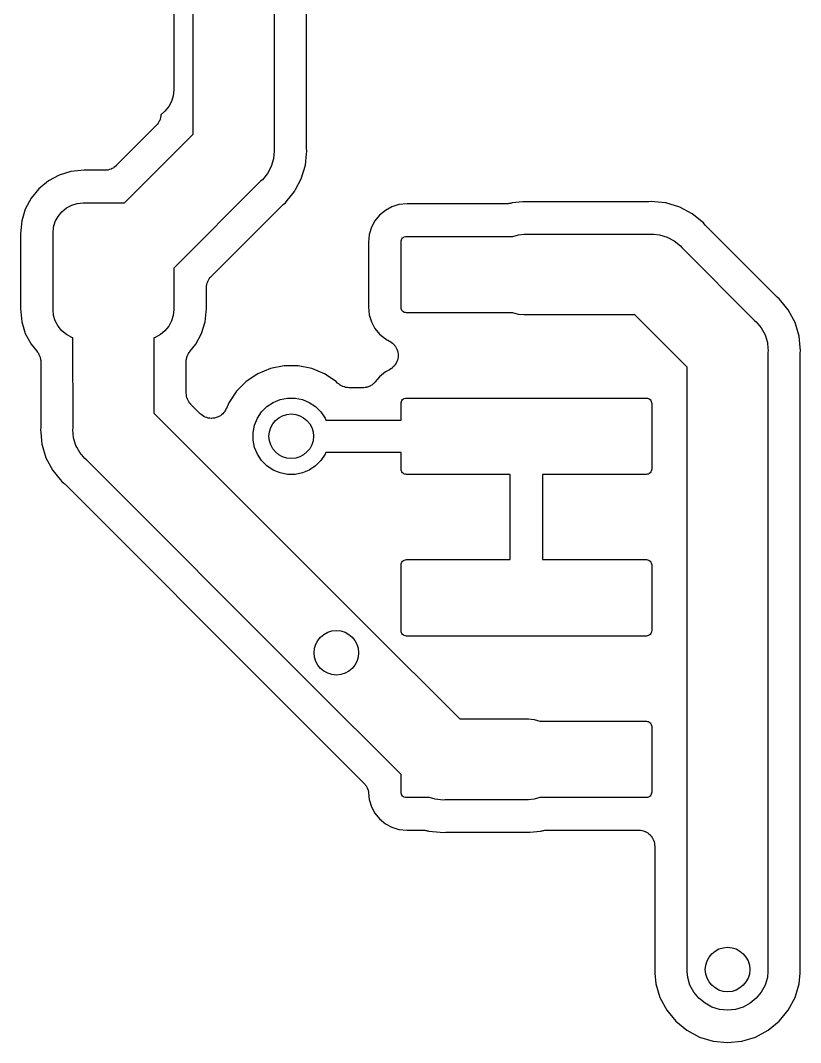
# Model space of a CAD drawing. Extents: x 127.5 to 172.4, y -152.1 to -77.2.
# Drawn here: x 148.75 to 154.88, y -122.49 to -114.46 of the extents above; entities that cross this region are included whole.
import ezdxf

# ---------------------------------------------------------------- set-up
doc = ezdxf.new("R2010")
doc.units = 0
doc.layers.add('BLACK', color=7, linetype='CONTINUOUS')

msp = doc.modelspace()

# ---------------------------------------------------------------- linework, layer by layer
at = {"layer": 'BLACK', "linetype": 'CONTINUOUS'}
for p, q in [((150.741, -114.105), (150.741, -115.472)), ((150.106, -115.356), (150.106, -114.221)), ((150.995, -115.453), (150.995, -114.142)), ((149.954, -114.407), (149.954, -115.007)), ((149.954, -115.007), (149.949, -115.054)), ((149.936, -115.098), (149.914, -115.139)), ((149.949, -115.054), (149.936, -115.098)), ((149.884, -115.175), (149.852, -115.202)), ((149.914, -115.139), (149.884, -115.175)), ((149.836, -115.259), (149.831, -115.269)), ((149.842, -115.248), (149.836, -115.259)), ((149.843, -115.247), (149.842, -115.248)), ((149.842, -115.248), (149.842, -115.248)), ((149.846, -115.236), (149.843, -115.247)), ((149.85, -115.225), (149.846, -115.236)), ((149.851, -115.212), (149.85, -115.223)), ((149.85, -115.223), (149.85, -115.224)), ((149.85, -115.224), (149.85, -115.225)), ((149.852, -115.202), (149.851, -115.212)), ((149.815, -115.288), (149.501, -115.602)), ((149.823, -115.279), (149.815, -115.288)), ((149.83, -115.27), (149.823, -115.279)), ((149.831, -115.269), (149.83, -115.27)), ((149.831, -115.269), (149.831, -115.269)), ((149.567, -115.895), (150.106, -115.356)), ((150.743, -115.488), (150.737, -115.547)), ((150.741, -115.472), (150.743, -115.488)), ((150.996, -115.459), (150.995, -115.453)), ((150.996, -115.464), (150.996, -115.459)), ((150.996, -115.466), (150.996, -115.464)), ((150.998, -115.488), (150.996, -115.466)), ((150.996, -115.509), (150.998, -115.488)), ((150.737, -115.55), (150.719, -115.61)), ((150.737, -115.547), (150.737, -115.55)), ((150.987, -115.6), (150.996, -115.509)), ((150.996, -115.509), (150.996, -115.509)), ((149.145, -115.649), (149.053, -115.677)), ((149.248, -115.639), (149.145, -115.649)), ((149.412, -115.639), (149.248, -115.639)), ((149.423, -115.638), (149.412, -115.639)), ((149.435, -115.637), (149.423, -115.638)), ((149.436, -115.637), (149.435, -115.637)), ((149.447, -115.633), (149.436, -115.637)), ((149.436, -115.637), (149.436, -115.637)), ((149.459, -115.63), (149.447, -115.633)), ((149.46, -115.63), (149.459, -115.63)), ((149.459, -115.63), (149.459, -115.63)), ((149.47, -115.624), (149.46, -115.63)), ((149.481, -115.619), (149.47, -115.624)), ((149.482, -115.618), (149.481, -115.618)), ((149.481, -115.618), (149.481, -115.619)), ((149.491, -115.611), (149.482, -115.618)), ((149.5, -115.603), (149.491, -115.611)), ((149.501, -115.602), (149.5, -115.603)), ((149.501, -115.602), (149.501, -115.602)), ((149.501, -115.602), (149.501, -115.602)), ((149.501, -115.602), (149.501, -115.602)), ((150.689, -115.665), (150.65, -115.713)), ((150.719, -115.61), (150.689, -115.665)), ((150.954, -115.707), (150.987, -115.6)), ((148.968, -115.723), (148.893, -115.784)), ((149.053, -115.677), (148.968, -115.723)), ((150.637, -115.723), (149.954, -116.407)), ((150.65, -115.713), (150.637, -115.723)), ((150.911, -115.789), (150.954, -115.707)), ((148.893, -115.784), (148.832, -115.859)), ((150.844, -115.877), (150.901, -115.807)), ((150.901, -115.807), (150.911, -115.789)), ((150.911, -115.789), (150.911, -115.789)), ((148.832, -115.859), (148.786, -115.944)), ((149.151, -115.913), (149.195, -115.9)), ((149.195, -115.9), (149.242, -115.895)), ((149.242, -115.895), (149.567, -115.895)), ((150.809, -115.911), (150.813, -115.908)), ((150.813, -115.908), (150.83, -115.894)), ((150.83, -115.894), (150.844, -115.877)), ((150.844, -115.877), (150.844, -115.877)), ((151.787, -115.903), (151.723, -115.909)), ((152.569, -115.903), (151.787, -115.903)), ((152.574, -115.903), (152.569, -115.903)), ((152.58, -115.903), (152.574, -115.903)), ((152.586, -115.901), (152.58, -115.903)), ((152.593, -115.901), (152.586, -115.901)), ((152.599, -115.899), (152.593, -115.901)), ((152.604, -115.898), (152.599, -115.899)), ((152.606, -115.898), (152.604, -115.898)), ((152.612, -115.896), (152.606, -115.898)), ((152.696, -115.887), (152.612, -115.896)), ((153.675, -115.887), (152.696, -115.887)), ((153.68, -115.887), (153.675, -115.887)), ((153.685, -115.887), (153.68, -115.887)), ((153.687, -115.887), (153.685, -115.887)), ((153.709, -115.885), (153.687, -115.887)), ((153.731, -115.887), (153.709, -115.885)), ((153.821, -115.896), (153.731, -115.887)), ((153.731, -115.887), (153.731, -115.887)), ((153.929, -115.928), (153.821, -115.896)), ((148.786, -115.944), (148.758, -116.036)), ((149.044, -116.001), (149.074, -115.965)), ((149.074, -115.965), (149.11, -115.935)), ((149.11, -115.935), (149.151, -115.913)), ((150.247, -116.473), (150.804, -115.916)), ((150.804, -115.916), (150.805, -115.915)), ((150.805, -115.915), (150.809, -115.911)), ((151.616, -115.954), (151.571, -115.991)), ((151.667, -115.926), (151.616, -115.954)), ((151.723, -115.909), (151.667, -115.926)), ((154.028, -115.982), (153.929, -115.928)), ((154.115, -116.053), (154.028, -115.982)), ((148.758, -116.036), (148.748, -116.139)), ((149.009, -116.086), (149.022, -116.042)), ((149.022, -116.042), (149.044, -116.001)), ((151.534, -116.036), (151.506, -116.087)), ((151.571, -115.991), (151.534, -116.036)), ((154.129, -116.07), (154.115, -116.053)), ((148.748, -116.139), (148.748, -116.726)), ((149.004, -116.132), (149.009, -116.086)), ((149.004, -116.733), (149.004, -116.132)), ((151.489, -116.143), (151.483, -116.207)), ((151.506, -116.087), (151.489, -116.143)), ((152.619, -116.159), (152.662, -116.146)), ((152.662, -116.146), (152.708, -116.141)), ((152.708, -116.141), (153.693, -116.141)), ((153.693, -116.141), (153.709, -116.14)), ((153.709, -116.14), (153.725, -116.141)), ((153.725, -116.141), (153.771, -116.146)), ((153.771, -116.146), (153.831, -116.164)), ((154.133, -116.074), (154.129, -116.07)), ((154.136, -116.078), (154.133, -116.074)), ((154.137, -116.079), (154.136, -116.078)), ((154.685, -116.627), (154.137, -116.079)), ((151.483, -116.207), (151.483, -116.711)), ((151.739, -116.201), (151.74, -116.193)), ((151.739, -116.717), (151.739, -116.201)), ((151.74, -116.193), (151.742, -116.185)), ((151.742, -116.185), (151.746, -116.178)), ((151.746, -116.178), (151.751, -116.171)), ((151.751, -116.171), (151.758, -116.166)), ((151.758, -116.166), (151.765, -116.162)), ((151.765, -116.162), (151.773, -116.16)), ((151.773, -116.16), (151.781, -116.159)), ((151.781, -116.159), (152.619, -116.159)), ((153.831, -116.164), (153.886, -116.194)), ((153.886, -116.194), (153.935, -116.233)), ((153.935, -116.233), (153.945, -116.246)), ((153.945, -116.246), (154.518, -116.819)), ((149.954, -116.407), (149.954, -116.733)), ((150.21, -116.561), (150.211, -116.549)), ((150.211, -116.549), (150.212, -116.537)), ((150.212, -116.537), (150.213, -116.537)), ((150.213, -116.536), (150.216, -116.525)), ((150.213, -116.537), (150.213, -116.536)), ((150.216, -116.525), (150.22, -116.514)), ((150.22, -116.512), (150.226, -116.502)), ((150.22, -116.513), (150.22, -116.512)), ((150.22, -116.514), (150.22, -116.513)), ((150.226, -116.502), (150.231, -116.492)), ((150.231, -116.492), (150.232, -116.491)), ((150.232, -116.491), (150.24, -116.482)), ((150.232, -116.491), (150.232, -116.491)), ((150.24, -116.482), (150.247, -116.473)), ((150.21, -116.562), (150.21, -116.561)), ((150.21, -116.726), (150.21, -116.562)), ((150.21, -116.562), (150.21, -116.562)), ((150.21, -116.562), (150.21, -116.562)), ((150.21, -116.562), (150.21, -116.562)), ((154.689, -116.63), (154.685, -116.627)), ((154.693, -116.634), (154.689, -116.63)), ((151.483, -116.711), (151.489, -116.775)), ((154.694, -116.635), (154.693, -116.634)), ((154.711, -116.649), (154.694, -116.635)), ((154.725, -116.666), (154.711, -116.649)), ((154.782, -116.736), (154.725, -116.666)), ((154.725, -116.666), (154.725, -116.666)), ((148.748, -116.726), (148.758, -116.829)), ((149.009, -116.779), (149.004, -116.733)), ((149.022, -116.823), (149.009, -116.779)), ((149.949, -116.779), (149.936, -116.823)), ((149.954, -116.733), (149.949, -116.779)), ((150.2, -116.829), (150.21, -116.726)), ((151.489, -116.775), (151.506, -116.831)), ((151.74, -116.725), (151.739, -116.717)), ((151.742, -116.733), (151.74, -116.725)), ((151.746, -116.74), (151.742, -116.733)), ((151.751, -116.747), (151.746, -116.74)), ((151.758, -116.752), (151.751, -116.747)), ((151.765, -116.756), (151.758, -116.752)), ((151.773, -116.758), (151.765, -116.756)), ((151.781, -116.759), (151.773, -116.758)), ((152.619, -116.759), (151.781, -116.759)), ((152.662, -116.772), (152.619, -116.759)), ((152.708, -116.776), (152.662, -116.772)), ((153.577, -116.776), (152.708, -116.776)), ((153.987, -117.187), (153.577, -116.776)), ((154.81, -116.787), (154.782, -116.736)), ((154.836, -116.835), (154.81, -116.787)), ((154.81, -116.787), (154.81, -116.787)), ((148.758, -116.829), (148.786, -116.921)), ((149.044, -116.864), (149.022, -116.823)), ((149.074, -116.9), (149.044, -116.864)), ((149.914, -116.864), (149.884, -116.9)), ((149.936, -116.823), (149.914, -116.864)), ((150.172, -116.921), (150.2, -116.829)), ((151.506, -116.831), (151.534, -116.882)), ((154.518, -116.819), (154.531, -116.829)), ((154.531, -116.829), (154.57, -116.878)), ((154.868, -116.943), (154.836, -116.835)), ((148.786, -116.921), (148.832, -117.006)), ((149.11, -116.93), (149.074, -116.9)), ((149.151, -116.952), (149.11, -116.93)), ((149.161, -116.955), (149.151, -116.952)), ((149.807, -116.952), (149.796, -116.955)), ((149.848, -116.93), (149.807, -116.952)), ((149.884, -116.9), (149.848, -116.93)), ((150.126, -117.006), (150.172, -116.921)), ((151.534, -116.882), (151.571, -116.927)), ((151.571, -116.927), (151.616, -116.964)), ((154.57, -116.878), (154.6, -116.933)), ((154.6, -116.933), (154.618, -116.993)), ((154.877, -117.033), (154.868, -116.943)), ((148.832, -117.006), (148.879, -117.063)), ((149.162, -117.663), (149.161, -116.955)), ((149.796, -116.955), (149.796, -117.547)), ((150.079, -117.063), (150.126, -117.006)), ((151.616, -116.964), (151.649, -116.982)), ((151.649, -116.982), (151.65, -116.983)), ((151.65, -116.983), (151.65, -116.983)), ((151.65, -116.983), (151.65, -116.983)), ((151.65, -116.983), (151.651, -116.983)), ((151.651, -116.983), (151.661, -116.99)), ((151.661, -116.99), (151.671, -116.997)), ((151.671, -116.997), (151.671, -116.997)), ((151.671, -116.997), (151.671, -116.997)), ((151.671, -116.997), (151.68, -117.006)), ((151.68, -117.006), (151.688, -117.014)), ((151.688, -117.014), (151.688, -117.014)), ((151.688, -117.014), (151.689, -117.015)), ((151.689, -117.015), (151.695, -117.025)), ((151.695, -117.025), (151.702, -117.035)), ((154.618, -116.993), (154.622, -117.039)), ((154.879, -117.055), (154.877, -117.033)), ((154.877, -117.033), (154.877, -117.033)), ((148.879, -117.063), (148.88, -117.065)), ((148.88, -117.065), (148.883, -117.069)), ((148.883, -117.069), (148.886, -117.074)), ((148.886, -117.074), (148.89, -117.08)), ((148.89, -117.08), (148.893, -117.086)), ((148.893, -117.086), (148.895, -117.091)), ((148.895, -117.091), (148.898, -117.096)), ((148.898, -117.096), (148.9, -117.102)), ((148.9, -117.102), (148.902, -117.109)), ((148.902, -117.109), (148.903, -117.114)), ((150.053, -117.118), (150.055, -117.112)), ((150.055, -117.112), (150.056, -117.107)), ((150.056, -117.107), (150.059, -117.1)), ((150.059, -117.1), (150.061, -117.094)), ((150.061, -117.094), (150.063, -117.089)), ((150.063, -117.089), (150.066, -117.084)), ((150.066, -117.084), (150.069, -117.078)), ((150.069, -117.078), (150.073, -117.072)), ((150.073, -117.072), (150.076, -117.068)), ((150.076, -117.068), (150.079, -117.063)), ((151.702, -117.035), (151.702, -117.035)), ((151.702, -117.035), (151.702, -117.035)), ((151.702, -117.035), (151.707, -117.046)), ((151.707, -117.046), (151.711, -117.058)), ((151.711, -117.058), (151.711, -117.058)), ((151.711, -117.058), (151.711, -117.058)), ((151.711, -117.058), (151.714, -117.07)), ((151.716, -117.108), (151.713, -117.119)), ((151.714, -117.07), (151.716, -117.082)), ((151.716, -117.082), (151.716, -117.082)), ((151.716, -117.082), (151.716, -117.083)), ((151.716, -117.083), (151.716, -117.095)), ((151.716, -117.095), (151.716, -117.107)), ((151.716, -117.107), (151.716, -117.107)), ((151.716, -117.107), (151.716, -117.108)), ((154.622, -117.039), (154.624, -117.055)), ((154.624, -117.055), (154.623, -117.071)), ((154.623, -117.071), (154.623, -121.936)), ((154.876, -117.089), (154.877, -117.088)), ((154.876, -121.948), (154.876, -117.089)), ((154.877, -117.077), (154.879, -117.055)), ((154.877, -117.082), (154.877, -117.077)), ((154.877, -117.088), (154.877, -117.082)), ((148.903, -117.114), (148.905, -117.119)), ((148.905, -117.119), (148.906, -117.126)), ((148.906, -117.126), (148.907, -117.133)), ((148.907, -117.133), (148.907, -117.138)), ((148.907, -117.138), (148.908, -117.144)), ((148.908, -117.144), (148.908, -117.645)), ((150.05, -117.144), (150.051, -117.142)), ((150.05, -117.39), (150.05, -117.144)), ((150.051, -117.131), (150.053, -117.124)), ((150.051, -117.137), (150.051, -117.131)), ((150.051, -117.142), (150.051, -117.137)), ((150.053, -117.124), (150.053, -117.118)), ((150.821, -117.175), (150.714, -117.196)), ((150.931, -117.175), (150.821, -117.175)), ((151.038, -117.196), (150.931, -117.175)), ((151.669, -117.193), (151.659, -117.199)), ((151.67, -117.192), (151.669, -117.193)), ((151.678, -117.184), (151.67, -117.192)), ((151.67, -117.192), (151.67, -117.192)), ((151.687, -117.175), (151.678, -117.184)), ((151.694, -117.165), (151.687, -117.175)), ((151.687, -117.175), (151.687, -117.175)), ((151.687, -117.175), (151.687, -117.175)), ((151.701, -117.155), (151.694, -117.165)), ((151.706, -117.143), (151.701, -117.154)), ((151.701, -117.154), (151.701, -117.154)), ((151.701, -117.154), (151.701, -117.155)), ((151.711, -117.132), (151.706, -117.143)), ((151.713, -117.119), (151.711, -117.131)), ((151.711, -117.131), (151.711, -117.132)), ((151.711, -117.132), (151.711, -117.132)), ((153.988, -120.597), (153.987, -117.187)), ((150.614, -117.238), (150.523, -117.299)), ((150.714, -117.196), (150.614, -117.238)), ((151.138, -117.238), (151.038, -117.196)), ((151.229, -117.299), (151.138, -117.238)), ((151.571, -117.261), (151.537, -117.302)), ((151.616, -117.224), (151.571, -117.261)), ((151.649, -117.206), (151.616, -117.224)), ((151.659, -117.199), (151.649, -117.206)), ((150.523, -117.299), (150.446, -117.376)), ((151.241, -117.311), (151.229, -117.299)), ((151.25, -117.318), (151.241, -117.311)), ((151.259, -117.326), (151.25, -117.318)), ((151.26, -117.326), (151.259, -117.326)), ((151.26, -117.327), (151.26, -117.326)), ((151.271, -117.332), (151.26, -117.327)), ((151.281, -117.338), (151.271, -117.332)), ((151.282, -117.338), (151.281, -117.338)), ((151.294, -117.342), (151.282, -117.338)), ((151.282, -117.338), (151.282, -117.338)), ((151.305, -117.345), (151.294, -117.342)), ((151.306, -117.345), (151.305, -117.345)), ((151.305, -117.345), (151.305, -117.345)), ((151.318, -117.347), (151.306, -117.345)), ((151.329, -117.348), (151.318, -117.347)), ((151.331, -117.348), (151.329, -117.348)), ((151.439, -117.348), (151.331, -117.348)), ((151.331, -117.348), (151.331, -117.348)), ((151.331, -117.348), (151.331, -117.348)), ((151.331, -117.348), (151.331, -117.348)), ((151.445, -117.347), (151.439, -117.348)), ((151.45, -117.348), (151.445, -117.347)), ((151.457, -117.346), (151.45, -117.348)), ((151.464, -117.346), (151.457, -117.346)), ((151.469, -117.344), (151.464, -117.346)), ((151.475, -117.343), (151.469, -117.344)), ((151.481, -117.34), (151.475, -117.343)), ((151.488, -117.338), (151.481, -117.34)), ((151.493, -117.336), (151.488, -117.338)), ((151.498, -117.334), (151.493, -117.336)), ((151.503, -117.33), (151.498, -117.334)), ((151.51, -117.327), (151.503, -117.33)), ((151.514, -117.323), (151.51, -117.327)), ((151.518, -117.32), (151.514, -117.323)), ((151.523, -117.315), (151.518, -117.32)), ((151.529, -117.311), (151.523, -117.315)), ((151.532, -117.307), (151.529, -117.311)), ((151.536, -117.303), (151.532, -117.307)), ((151.537, -117.302), (151.536, -117.303)), ((150.052, -117.401), (150.05, -117.39)), ((150.053, -117.413), (150.052, -117.401)), ((150.053, -117.414), (150.053, -117.413)), ((150.056, -117.425), (150.053, -117.414)), ((150.053, -117.414), (150.053, -117.414)), ((150.06, -117.437), (150.056, -117.425)), ((150.446, -117.376), (150.385, -117.467)), ((150.788, -117.441), (150.846, -117.429)), ((150.846, -117.429), (150.906, -117.429)), ((150.906, -117.429), (150.964, -117.441)), ((151.758, -117.436), (151.765, -117.432)), ((151.765, -117.432), (151.773, -117.43)), ((151.773, -117.43), (151.781, -117.429)), ((151.781, -117.429), (153.667, -117.429)), ((153.667, -117.429), (153.675, -117.43)), ((153.675, -117.43), (153.683, -117.432)), ((153.683, -117.432), (153.69, -117.436)), ((150.06, -117.438), (150.06, -117.437)), ((150.06, -117.437), (150.06, -117.437)), ((150.066, -117.448), (150.06, -117.438)), ((150.071, -117.459), (150.066, -117.448)), ((150.072, -117.46), (150.071, -117.459)), ((150.071, -117.459), (150.071, -117.459)), ((150.079, -117.469), (150.072, -117.46)), ((150.086, -117.478), (150.079, -117.469)), ((150.087, -117.479), (150.086, -117.478)), ((150.088, -117.479), (150.087, -117.479)), ((150.087, -117.479), (150.087, -117.479)), ((150.087, -117.479), (150.087, -117.479)), ((150.16, -117.552), (150.088, -117.479)), ((150.366, -117.512), (150.36, -117.523)), ((150.367, -117.511), (150.366, -117.511)), ((150.366, -117.511), (150.366, -117.512)), ((150.385, -117.467), (150.367, -117.51)), ((150.367, -117.51), (150.367, -117.511)), ((150.367, -117.511), (150.367, -117.511)), ((150.643, -117.538), (150.685, -117.496)), ((150.685, -117.496), (150.734, -117.463)), ((150.734, -117.463), (150.788, -117.441)), ((150.964, -117.441), (151.018, -117.463)), ((151.018, -117.463), (151.067, -117.496)), ((151.067, -117.496), (151.109, -117.538)), ((151.739, -117.471), (151.74, -117.463)), ((151.739, -117.602), (151.739, -117.471)), ((151.74, -117.463), (151.742, -117.455)), ((151.742, -117.455), (151.746, -117.448)), ((151.746, -117.448), (151.751, -117.441)), ((151.751, -117.441), (151.758, -117.436)), ((153.69, -117.436), (153.697, -117.441)), ((153.697, -117.441), (153.702, -117.448)), ((153.702, -117.448), (153.706, -117.455)), ((153.706, -117.455), (153.708, -117.463)), ((153.708, -117.463), (153.709, -117.471)), ((153.709, -117.471), (153.709, -117.987)), ((149.796, -117.547), (151.467, -119.218)), ((150.169, -117.559), (150.16, -117.552)), ((150.178, -117.567), (150.169, -117.559)), ((150.179, -117.567), (150.178, -117.567)), ((150.19, -117.573), (150.179, -117.567)), ((150.179, -117.567), (150.179, -117.567)), ((150.2, -117.579), (150.19, -117.573)), ((150.201, -117.579), (150.2, -117.579)), ((150.2, -117.579), (150.2, -117.579)), ((150.212, -117.583), (150.201, -117.579)), ((150.224, -117.586), (150.212, -117.583)), ((150.237, -117.587), (150.224, -117.586)), ((150.224, -117.586), (150.224, -117.586)), ((150.224, -117.586), (150.224, -117.586)), ((150.248, -117.589), (150.237, -117.587)), ((150.249, -117.589), (150.248, -117.589)), ((150.261, -117.588), (150.249, -117.589)), ((150.249, -117.589), (150.249, -117.589)), ((150.273, -117.587), (150.261, -117.588)), ((150.274, -117.586), (150.273, -117.586)), ((150.273, -117.586), (150.273, -117.587)), ((150.286, -117.583), (150.274, -117.586)), ((150.297, -117.58), (150.286, -117.583)), ((150.298, -117.579), (150.297, -117.579)), ((150.297, -117.579), (150.297, -117.58)), ((150.308, -117.574), (150.298, -117.579)), ((150.319, -117.568), (150.308, -117.574)), ((150.32, -117.568), (150.319, -117.568)), ((150.319, -117.568), (150.319, -117.568)), ((150.329, -117.56), (150.32, -117.568)), ((150.338, -117.553), (150.329, -117.56)), ((150.339, -117.552), (150.338, -117.553)), ((150.346, -117.543), (150.339, -117.552)), ((150.339, -117.552), (150.339, -117.552)), ((150.354, -117.534), (150.346, -117.543)), ((150.355, -117.533), (150.354, -117.533)), ((150.354, -117.533), (150.354, -117.534)), ((150.36, -117.523), (150.355, -117.533)), ((150.588, -117.641), (150.61, -117.587)), ((150.61, -117.587), (150.643, -117.538)), ((151.109, -117.538), (151.142, -117.587)), ((151.142, -117.587), (151.148, -117.602)), ((148.907, -117.657), (148.905, -117.679)), ((148.908, -117.645), (148.907, -117.646)), ((148.907, -117.646), (148.907, -117.652)), ((148.907, -117.652), (148.907, -117.657)), ((149.16, -117.679), (149.162, -117.663)), ((150.576, -117.699), (150.588, -117.641)), ((151.148, -117.602), (151.739, -117.602)), ((148.905, -117.679), (148.907, -117.701)), ((148.907, -117.701), (148.907, -117.701)), ((148.907, -117.701), (148.916, -117.791)), ((149.166, -117.741), (149.16, -117.679)), ((149.184, -117.801), (149.166, -117.741)), ((150.576, -117.759), (150.576, -117.699)), ((148.916, -117.791), (148.918, -117.8)), ((148.918, -117.8), (148.918, -117.8)), ((148.918, -117.8), (148.948, -117.899)), ((149.192, -117.816), (149.184, -117.801)), ((149.214, -117.856), (149.192, -117.816)), ((150.588, -117.817), (150.576, -117.759)), ((150.61, -117.871), (150.588, -117.817)), ((148.948, -117.899), (149.002, -117.998)), ((149.253, -117.905), (149.214, -117.856)), ((149.266, -117.914), (149.253, -117.905)), ((151.018, -119.667), (149.266, -117.914)), ((150.643, -117.92), (150.61, -117.871)), ((151.142, -117.871), (151.109, -117.92)), ((151.148, -117.856), (151.142, -117.871)), ((151.739, -117.856), (151.148, -117.856)), ((151.739, -117.987), (151.739, -117.856)), ((150.685, -117.962), (150.643, -117.92)), ((150.734, -117.995), (150.685, -117.962)), ((150.788, -118.017), (150.734, -117.995)), ((151.018, -117.995), (150.964, -118.017)), ((151.067, -117.962), (151.018, -117.995)), ((151.109, -117.92), (151.067, -117.962)), ((151.74, -117.995), (151.739, -117.987)), ((151.742, -118.003), (151.74, -117.995)), ((153.708, -117.995), (153.706, -118.003)), ((153.709, -117.987), (153.708, -117.995)), ((149.002, -117.998), (149.059, -118.068)), ((149.059, -118.068), (149.059, -118.068)), ((149.059, -118.068), (149.073, -118.085)), ((150.846, -118.029), (150.788, -118.017)), ((150.906, -118.029), (150.846, -118.029)), ((150.964, -118.017), (150.906, -118.029)), ((151.746, -118.01), (151.742, -118.003)), ((151.751, -118.017), (151.746, -118.01)), ((151.758, -118.022), (151.751, -118.017)), ((151.765, -118.026), (151.758, -118.022)), ((151.773, -118.028), (151.765, -118.026)), ((151.781, -118.029), (151.773, -118.028)), ((152.597, -118.029), (151.781, -118.029)), ((152.597, -118.699), (152.597, -118.029)), ((153.667, -118.029), (152.851, -118.029)), ((152.851, -118.029), (152.851, -118.699)), ((153.675, -118.028), (153.667, -118.029)), ((153.683, -118.026), (153.675, -118.028)), ((153.69, -118.022), (153.683, -118.026)), ((153.697, -118.017), (153.69, -118.022)), ((153.702, -118.01), (153.697, -118.017)), ((153.706, -118.003), (153.702, -118.01)), ((149.073, -118.085), (149.09, -118.099)), ((149.09, -118.099), (149.091, -118.1)), ((149.091, -118.1), (149.095, -118.104)), ((149.095, -118.104), (149.099, -118.107)), ((149.099, -118.107), (150.851, -119.86)), ((151.742, -118.725), (151.746, -118.718)), ((151.746, -118.718), (151.751, -118.711)), ((151.751, -118.711), (151.758, -118.706)), ((151.758, -118.706), (151.765, -118.702)), ((151.765, -118.702), (151.773, -118.7)), ((151.773, -118.7), (151.781, -118.699)), ((151.781, -118.699), (152.597, -118.699)), ((152.851, -118.699), (153.667, -118.699)), ((153.667, -118.699), (153.675, -118.7)), ((153.675, -118.7), (153.683, -118.702)), ((153.683, -118.702), (153.69, -118.706)), ((153.69, -118.706), (153.697, -118.711)), ((153.697, -118.711), (153.702, -118.718)), ((153.702, -118.718), (153.706, -118.725)), ((151.739, -118.741), (151.74, -118.733)), ((151.739, -119.257), (151.739, -118.741)), ((151.74, -118.733), (151.742, -118.725)), ((153.706, -118.725), (153.708, -118.733)), ((153.708, -118.733), (153.709, -118.741)), ((153.709, -118.741), (153.709, -119.257)), ((151.467, -119.218), (151.467, -119.218)), ((151.467, -119.218), (152.201, -119.951)), ((151.74, -119.265), (151.739, -119.257)), ((151.742, -119.273), (151.74, -119.265)), ((151.746, -119.28), (151.742, -119.273)), ((151.751, -119.287), (151.746, -119.28)), ((153.702, -119.28), (153.697, -119.287)), ((153.706, -119.273), (153.702, -119.28)), ((153.708, -119.265), (153.706, -119.273)), ((153.709, -119.257), (153.708, -119.265)), ((151.758, -119.292), (151.751, -119.287)), ((151.765, -119.296), (151.758, -119.292)), ((151.773, -119.298), (151.765, -119.296)), ((151.781, -119.299), (151.773, -119.298)), ((153.667, -119.299), (151.781, -119.299)), ((153.675, -119.298), (153.667, -119.299)), ((153.683, -119.296), (153.675, -119.298)), ((153.69, -119.292), (153.683, -119.296)), ((153.697, -119.287), (153.69, -119.292)), ((151.739, -120.388), (151.018, -119.667)), ((151.018, -119.667), (151.018, -119.667)), ((150.851, -119.86), (150.851, -119.86)), ((150.851, -119.86), (151.448, -120.456)), ((152.201, -119.951), (152.74, -119.951)), ((152.74, -119.951), (152.786, -119.956)), ((152.786, -119.956), (152.829, -119.969)), ((152.829, -119.969), (153.667, -119.969)), ((153.667, -119.969), (153.675, -119.97)), ((153.675, -119.97), (153.683, -119.972)), ((153.683, -119.972), (153.69, -119.976)), ((153.69, -119.976), (153.697, -119.981)), ((153.697, -119.981), (153.702, -119.988)), ((153.702, -119.988), (153.706, -119.995)), ((153.706, -119.995), (153.708, -120.003)), ((153.708, -120.003), (153.709, -120.011)), ((153.709, -120.011), (153.709, -120.527)), ((151.739, -120.527), (151.739, -120.388)), ((151.448, -120.456), (151.449, -120.457)), ((151.449, -120.457), (151.452, -120.462)), ((151.452, -120.462), (151.456, -120.465)), ((151.456, -120.465), (151.46, -120.471)), ((151.46, -120.471), (151.465, -120.477)), ((151.465, -120.477), (151.467, -120.482)), ((151.467, -120.482), (151.47, -120.486)), ((151.47, -120.486), (151.473, -120.492)), ((151.473, -120.492), (151.476, -120.499)), ((151.476, -120.499), (151.477, -120.504)), ((151.477, -120.504), (151.48, -120.509)), ((151.48, -120.509), (151.481, -120.516)), ((151.481, -120.516), (151.483, -120.522)), ((151.483, -120.522), (151.483, -120.528)), ((151.483, -120.528), (151.484, -120.533)), ((151.484, -120.533), (151.489, -120.585)), ((151.74, -120.535), (151.739, -120.527)), ((151.742, -120.543), (151.74, -120.535)), ((151.746, -120.55), (151.742, -120.543)), ((151.751, -120.557), (151.746, -120.55)), ((151.758, -120.562), (151.751, -120.557)), ((151.765, -120.566), (151.758, -120.562)), ((151.773, -120.568), (151.765, -120.566)), ((153.683, -120.566), (153.675, -120.568)), ((153.69, -120.562), (153.683, -120.566)), ((153.697, -120.557), (153.69, -120.562)), ((153.702, -120.55), (153.697, -120.557)), ((153.706, -120.543), (153.702, -120.55)), ((153.708, -120.535), (153.706, -120.543)), ((153.709, -120.527), (153.708, -120.535)), ((151.489, -120.585), (151.506, -120.641)), ((151.506, -120.641), (151.534, -120.692)), ((151.781, -120.569), (151.773, -120.568)), ((151.964, -120.569), (151.781, -120.569)), ((152.007, -120.582), (151.964, -120.569)), ((152.069, -120.588), (152.007, -120.582)), ((152.085, -120.587), (152.069, -120.588)), ((152.74, -120.587), (152.085, -120.587)), ((152.786, -120.582), (152.74, -120.587)), ((152.829, -120.569), (152.786, -120.582)), ((153.667, -120.569), (152.829, -120.569)), ((153.675, -120.568), (153.667, -120.569)), ((153.988, -121.936), (153.987, -120.597)), ((153.987, -120.597), (153.988, -120.597)), ((151.534, -120.692), (151.571, -120.737)), ((151.571, -120.737), (151.616, -120.774)), ((151.616, -120.774), (151.667, -120.802)), ((151.667, -120.802), (151.723, -120.819)), ((151.723, -120.819), (151.787, -120.825)), ((151.787, -120.825), (151.914, -120.825)), ((151.914, -120.825), (151.916, -120.825)), ((151.916, -120.825), (151.921, -120.825)), ((151.921, -120.825), (151.926, -120.825)), ((151.926, -120.825), (151.933, -120.827)), ((151.933, -120.827), (151.94, -120.828)), ((151.94, -120.828), (151.945, -120.829)), ((151.945, -120.829), (151.951, -120.83)), ((151.951, -120.83), (151.957, -120.832)), ((151.957, -120.832), (152.047, -120.841)), ((152.047, -120.841), (152.047, -120.841)), ((152.047, -120.841), (152.069, -120.843)), ((152.069, -120.843), (152.091, -120.841)), ((152.091, -120.841), (152.093, -120.841)), ((152.093, -120.841), (152.098, -120.841)), ((152.098, -120.841), (152.103, -120.84)), ((152.103, -120.84), (152.752, -120.84)), ((152.752, -120.84), (152.836, -120.832)), ((152.836, -120.832), (152.842, -120.83)), ((152.842, -120.83), (152.844, -120.83)), ((152.844, -120.83), (152.849, -120.829)), ((152.849, -120.829), (152.855, -120.827)), ((152.855, -120.827), (152.862, -120.827)), ((152.862, -120.827), (152.868, -120.825)), ((152.868, -120.825), (152.874, -120.825)), ((152.874, -120.825), (152.879, -120.825)), ((152.879, -120.825), (153.606, -120.825)), ((153.606, -120.825), (153.607, -120.825)), ((153.607, -120.825), (153.607, -120.825)), ((153.607, -120.825), (153.607, -120.825)), ((153.607, -120.825), (153.608, -120.825)), ((153.608, -120.825), (153.62, -120.826)), ((153.62, -120.826), (153.632, -120.827)), ((153.632, -120.827), (153.632, -120.828)), ((153.632, -120.828), (153.633, -120.828)), ((153.633, -120.828), (153.644, -120.831)), ((153.644, -120.831), (153.656, -120.835)), ((153.656, -120.835), (153.656, -120.835)), ((153.656, -120.835), (153.657, -120.835)), ((153.657, -120.835), (153.667, -120.841)), ((153.667, -120.841), (153.678, -120.847)), ((153.678, -120.847), (153.678, -120.847)), ((153.678, -120.847), (153.678, -120.847)), ((153.678, -120.847), (153.687, -120.855)), ((153.687, -120.855), (153.697, -120.862)), ((153.697, -120.862), (153.697, -120.863)), ((153.697, -120.863), (153.697, -120.863)), ((153.697, -120.863), (153.705, -120.872)), ((153.705, -120.872), (153.712, -120.882)), ((153.712, -120.882), (153.712, -120.882)), ((153.712, -120.882), (153.713, -120.882)), ((153.713, -120.882), (153.718, -120.893)), ((153.718, -120.893), (153.724, -120.903)), ((153.724, -120.903), (153.724, -120.904)), ((153.724, -120.904), (153.724, -120.904)), ((153.724, -120.904), (153.728, -120.916)), ((153.728, -120.916), (153.731, -120.927)), ((153.731, -120.927), (153.731, -120.928)), ((153.731, -120.928), (153.731, -120.928)), ((153.731, -120.928), (153.732, -120.94)), ((153.732, -120.94), (153.733, -120.952)), ((153.733, -120.952), (153.734, -121.948)), ((153.734, -121.948), (153.742, -122.032)), ((153.992, -121.982), (153.988, -121.936)), ((154.01, -122.042), (153.992, -121.982)), ((154.618, -121.982), (154.6, -122.042)), ((154.623, -121.936), (154.618, -121.982)), ((154.868, -122.032), (154.876, -121.948)), ((153.742, -122.032), (153.774, -122.14)), ((154.04, -122.097), (154.01, -122.042)), ((154.6, -122.042), (154.57, -122.097)), ((154.836, -122.14), (154.868, -122.032)), ((153.774, -122.14), (153.828, -122.239)), ((154.079, -122.146), (154.04, -122.097)), ((154.128, -122.185), (154.079, -122.146)), ((154.531, -122.146), (154.482, -122.185)), ((154.57, -122.097), (154.531, -122.146)), ((154.782, -122.239), (154.836, -122.14)), ((153.828, -122.239), (153.899, -122.326)), ((154.183, -122.215), (154.128, -122.185)), ((154.243, -122.233), (154.183, -122.215)), ((154.305, -122.239), (154.243, -122.233)), ((154.367, -122.233), (154.305, -122.239)), ((154.427, -122.215), (154.367, -122.233)), ((154.482, -122.185), (154.427, -122.215)), ((154.711, -122.326), (154.782, -122.239)), ((153.899, -122.326), (153.986, -122.397)), ((154.624, -122.397), (154.711, -122.326)), ((153.986, -122.397), (154.085, -122.451)), ((154.525, -122.451), (154.624, -122.397)), ((154.085, -122.451), (154.193, -122.483)), ((154.193, -122.483), (154.305, -122.494)), ((154.305, -122.494), (154.417, -122.483)), ((154.417, -122.483), (154.525, -122.451))]:
    msp.add_line(p, q, dxfattribs=at)
at = {"layer": 'BLACK'}
for centre in [(150.876, -117.729), (151.231, -119.431), (154.305, -121.92)]:
    msp.add_circle(centre, 0.175, dxfattribs=at)

doc.saveas('drawing.dxf')
